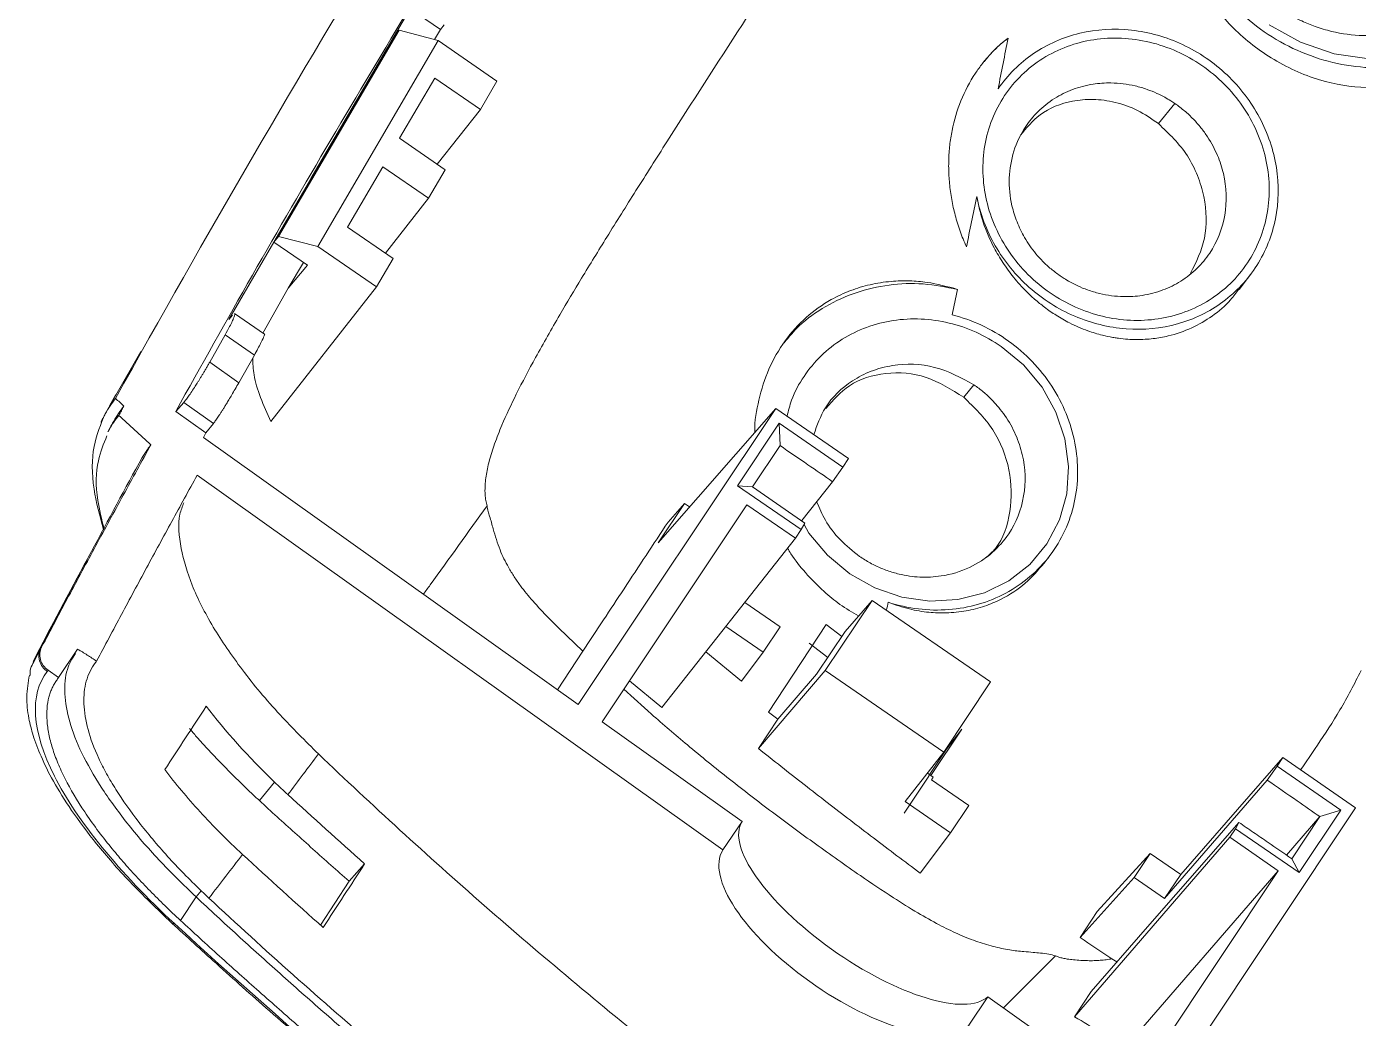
# Model space of a CAD drawing. Header units: inches. Extents: x 1424 to 4050, y 1126 to 1517.
# Drawn here: x 2722.56 to 2744.33, y 1241.37 to 1257.58 of the extents above; entities that cross this region are included whole.
import ezdxf

# ---------------------------------------------------------------- set-up
doc = ezdxf.new("R2010")
doc.units = ezdxf.units.IN
doc.header["$LTSCALE"] = 15

msp = doc.modelspace()

# ---------------------------------------------------------------- linework, layer by layer
at = {"color": 7, "linetype": 'Continuous', "lineweight": 15}
for p, q in [((2728.829, 1257.87), (2727.206, 1255.094)), ((2729.321, 1257.531), (2728.829, 1257.87)), ((2726.675, 1254.148), (2728.647, 1257.521)), ((2728.647, 1257.521), (2728.575, 1257.435)), ((2728.647, 1257.521), (2729.287, 1257.35)), ((2729.223, 1257.367), (2729.321, 1257.531)), ((2729.321, 1257.531), (2729.383, 1257.608)), ((2728.575, 1257.435), (2726.6, 1254.058)), ((2729.287, 1257.35), (2727.32, 1253.986)), ((2729.287, 1257.35), (2730.247, 1256.689)), ((2729.23, 1256.738), (2728.654, 1255.753)), ((2729.975, 1256.225), (2729.23, 1256.738)), ((2729.975, 1256.225), (2730.247, 1256.689)), ((2729.27, 1255.328), (2729.975, 1256.225)), ((2741.057, 1255.994), (2741.327, 1256.322)), ((2728.654, 1255.753), (2729.399, 1255.239)), ((2728.382, 1255.288), (2727.806, 1254.303)), ((2729.128, 1254.775), (2728.382, 1255.288)), ((2729.128, 1254.775), (2729.399, 1255.239)), ((2728.423, 1253.878), (2729.128, 1254.775)), ((2727.806, 1254.303), (2728.552, 1253.79)), ((2726.601, 1254.057), (2725.863, 1252.794)), ((2726.6, 1254.058), (2726.675, 1254.148)), ((2726.6, 1254.058), (2727.147, 1253.681)), ((2727.32, 1253.986), (2726.675, 1254.148)), ((2728.28, 1253.325), (2727.32, 1253.986)), ((2726.836, 1253.302), (2727.083, 1253.725)), ((2727.147, 1253.681), (2726.836, 1253.302)), ((2728.28, 1253.325), (2728.552, 1253.79)), ((2742.38, 1253.283), (2742.565, 1253.528)), ((2726.421, 1252.57), (2726.836, 1253.302)), ((2726.548, 1251.123), (2728.28, 1253.325)), ((2725.863, 1252.794), (2725.925, 1252.862)), ((2726.446, 1252.553), (2725.954, 1252.892)), ((2725.802, 1252.541), (2725.552, 1252.095)), ((2726.281, 1252.211), (2725.802, 1252.541)), ((2724.015, 1251.554), (2724.425, 1252.271)), ((2726.026, 1251.757), (2725.552, 1252.095)), ((2726.026, 1251.757), (2726.281, 1252.211)), ((2737.876, 1251.521), (2738.043, 1251.725)), ((2724.018, 1251.568), (2723.915, 1251.38)), ((2725.126, 1251.437), (2724.996, 1251.291)), ((2725.611, 1251.092), (2725.126, 1251.437)), ((2725.489, 1250.94), (2724.996, 1251.291)), ((2734.802, 1251.34), (2731.574, 1246.5)), ((2734.802, 1251.34), (2732.883, 1249.143)), ((2735.993, 1250.52), (2734.802, 1251.34)), ((2723.971, 1251.11), (2723.886, 1250.957)), ((2723.908, 1250.995), (2723.895, 1250.96)), ((2725.489, 1250.94), (2725.611, 1251.092)), ((2734.177, 1250.076), (2734.858, 1251.098)), ((2734.858, 1251.098), (2735.9, 1250.381)), ((2734.873, 1250.732), (2734.858, 1251.098)), ((2725.448, 1250.866), (2725.489, 1250.94)), ((2731.574, 1246.5), (2725.448, 1250.866)), ((2734.424, 1250.057), (2734.873, 1250.732)), ((2735.9, 1250.381), (2735.733, 1250.142)), ((2735.993, 1250.52), (2735.9, 1250.381)), ((2733.94, 1244.123), (2725.347, 1250.248)), ((2735.733, 1250.142), (2735.231, 1249.506)), ((2735.219, 1249.359), (2734.177, 1250.076)), ((2734.424, 1250.057), (2734.177, 1250.076)), ((2734.424, 1250.057), (2735.281, 1249.465)), ((2731.967, 1246.22), (2734.332, 1249.766)), ((2732.883, 1249.143), (2733.312, 1249.788)), ((2733.312, 1249.788), (2733.043, 1249.481)), ((2733.312, 1249.788), (2733.396, 1249.73)), ((2735.126, 1249.219), (2734.332, 1249.766)), ((2735.281, 1249.465), (2735.219, 1249.359)), ((2735.219, 1249.359), (2735.126, 1249.219)), ((2732.942, 1246.451), (2735.126, 1249.219)), ((2739.191, 1248.812), (2739.287, 1248.939)), ((2734.298, 1248.169), (2734.875, 1247.772)), ((2736.38, 1248.202), (2735.613, 1247.054)), ((2735.937, 1247.695), (2736.38, 1248.202)), ((2736.38, 1248.202), (2738.316, 1246.869)), ((2733.988, 1247.777), (2734.599, 1247.358)), ((2734.875, 1247.772), (2734.599, 1247.358)), ((2735.63, 1247.807), (2734.686, 1246.378)), ((2735.882, 1247.612), (2735.63, 1247.807)), ((2735.653, 1247.269), (2735.35, 1247.503)), ((2735.472, 1246.999), (2735.937, 1247.695)), ((2723.082, 1246.94), (2723.391, 1247.404)), ((2731.65, 1247.373), (2731.237, 1246.74)), ((2733.658, 1247.359), (2734.242, 1246.884)), ((2734.599, 1247.358), (2734.242, 1246.884)), ((2722.911, 1247.059), (2723.082, 1246.94)), ((2735.613, 1247.054), (2734.52, 1245.782)), ((2737.549, 1245.72), (2735.613, 1247.054)), ((2723.082, 1246.94), (2723.076, 1246.933)), ((2732.413, 1246.889), (2732.942, 1246.451)), ((2734.836, 1246.259), (2735.472, 1246.999)), ((2738.316, 1246.869), (2737.549, 1245.72)), ((2734.252, 1244.591), (2731.967, 1246.22)), ((2734.52, 1245.782), (2734.836, 1246.259)), ((2734.686, 1246.378), (2734.836, 1246.259)), ((2737.34, 1245.338), (2737.843, 1246.095)), ((2737.843, 1246.095), (2737.596, 1245.769)), ((2736.917, 1244.916), (2737.549, 1245.72)), ((2741.422, 1243.723), (2743.09, 1245.633)), ((2742.997, 1245.493), (2743.09, 1245.633)), ((2744.281, 1244.812), (2743.09, 1245.633)), ((2737.281, 1245.378), (2737.378, 1245.311)), ((2737.351, 1245.27), (2737.378, 1245.311)), ((2742.833, 1245.266), (2742.997, 1245.493)), ((2742.997, 1245.493), (2744.039, 1244.775)), ((2726.612, 1245.232), (2726.364, 1244.93)), ((2737.96, 1244.85), (2737.351, 1245.27)), ((2742.833, 1245.266), (2741.159, 1243.328)), ((2737.661, 1244.403), (2736.917, 1244.916)), ((2737.661, 1244.403), (2737.96, 1244.85)), ((2740.95, 1239.817), (2744.281, 1244.812)), ((2743.154, 1244.038), (2743.698, 1244.668)), ((2743.698, 1244.668), (2743.238, 1243.981)), ((2744.039, 1244.775), (2743.358, 1243.753)), ((2743.698, 1244.668), (2744.039, 1244.775)), ((2733.94, 1244.123), (2734.252, 1244.591)), ((2742.223, 1244.332), (2742.316, 1244.471)), ((2742.316, 1244.471), (2742.373, 1244.575)), ((2743.358, 1243.753), (2742.316, 1244.471)), ((2737.166, 1243.744), (2737.661, 1244.403)), ((2742.223, 1244.332), (2739.689, 1241.399)), ((2743.017, 1243.785), (2742.223, 1244.332)), ((2740.057, 1243.117), (2740.925, 1244.065)), ((2740.925, 1244.065), (2740.661, 1243.671)), ((2740.925, 1244.065), (2741.422, 1243.723)), ((2728.084, 1243.896), (2727.83, 1243.613)), ((2743.238, 1243.981), (2743.358, 1243.753)), ((2727.83, 1243.613), (2727.362, 1242.897)), ((2740.661, 1243.671), (2739.778, 1242.695)), ((2743.017, 1243.785), (2740.527, 1240.904)), ((2743.017, 1243.785), (2740.557, 1240.097)), ((2741.159, 1243.328), (2740.661, 1243.671)), ((2741.422, 1243.723), (2741.159, 1243.328)), ((2725.072, 1242.973), (2725.328, 1243.356)), ((2725.411, 1243.457), (2725.328, 1243.356)), ((2739.778, 1242.695), (2740.057, 1243.117)), ((2740.38, 1242.294), (2740.297, 1242.345)), ((2738.272, 1241.725), (2737.96, 1241.258)), ((2740.557, 1240.097), (2738.272, 1241.725)), ((2739.96, 1241.813), (2739.689, 1241.399))]:
    msp.add_line(p, q, dxfattribs=at)
at = {"color": 8, "linetype": 'Continuous', "lineweight": 15}
for p, q in [((2723.843, 1251.253), (2724.015, 1251.554)), ((2722.79, 1247.422), (2722.679, 1247.197)), ((2739.377, 1242.392), (2738.525, 1241.545))]:
    msp.add_line(p, q, dxfattribs=at)
at = {"color": 7, "linetype": 'Continuous', "lineweight": 15, "flags": 128}
for points in [[(2746.546, 1257.804), (2746.114, 1257.465), (2745.617, 1257.222), (2745.074, 1257.082), (2744.505, 1257.052), (2743.933, 1257.133), (2743.379, 1257.322), (2742.866, 1257.61)], [(2735.268, 1249.442), (2735.346, 1249.301), (2735.648, 1248.939), (2736.012, 1248.637), (2736.423, 1248.406), (2736.866, 1248.255), (2737.324, 1248.19), (2737.778, 1248.214), (2738.213, 1248.326), (2738.611, 1248.521), (2738.956, 1248.791), (2739.236, 1249.128), (2739.44, 1249.516), (2739.559, 1249.943), (2739.59, 1250.39), (2739.531, 1250.842), (2739.384, 1251.28), (2739.156, 1251.688), (2738.854, 1252.051), (2738.49, 1252.353), (2738.49, 1252.353)], [(2742.373, 1244.575), (2741.805, 1243.926), (2740.882, 1242.869), (2739.96, 1241.813)]]:
    msp.add_lwpolyline(points, dxfattribs=at)
at = {"color": 7, "linetype": 'Continuous', "lineweight": 15}
for centre, radius, start, end in [((2774.266, 1305.726), 73.93, 227.17617, 227.32016), ((2774.292, 1305.757), 74.138, 227.35293, 227.90264)]:
    msp.add_arc(centre, radius, start, end, dxfattribs=at)
for centre, major_axis, ratio, start_param, end_param in [((2736.29, 1243.192), (2.03, -1.411), 0.361879, 3.157896, 6.201889), ((2735.98, 1242.727), (2.032, -1.409), 0.394191, 3.158145, 6.202138)]:
    msp.add_ellipse(centre, major_axis=major_axis, ratio=ratio, start_param=start_param, end_param=end_param, dxfattribs=at)
for points, knots in [([(2744.177, 1281.567), (2742.288, 1279.213), (2740.451, 1276.819), (2736.878, 1271.954), (2735.143, 1269.481), (2731.779, 1264.466), (2730.149, 1261.921), (2726.999, 1256.762), (2725.478, 1254.149), (2724.012, 1251.502)], [0, 0, 0, 0, 0.25, 0.25, 0.5, 0.5, 0.75, 0.75, 1, 1, 1, 1]), ([(2724.996, 1251.291), (2725.412, 1252.034), (2726.662, 1254.264), (2728.824, 1257.934), (2731.515, 1262.275), (2734.313, 1266.546), (2737.304, 1270.903), (2739.432, 1273.783), (2740.55, 1275.296)], [0, 0, 0, 0, 0.089168, 0.267558, 0.445948, 0.624337, 0.802727, 1, 1, 1, 1]), ([(2730.085, 1249.749), (2730.08, 1249.763), (2730.072, 1249.791), (2730.063, 1249.835), (2730.056, 1249.883), (2730.052, 1249.935), (2730.05, 1249.991), (2730.052, 1250.051), (2730.056, 1250.132), (2730.068, 1250.234), (2730.09, 1250.357), (2730.133, 1250.534), (2730.21, 1250.773), (2730.354, 1251.139), (2730.577, 1251.611), (2730.894, 1252.211), (2731.254, 1252.841), (2731.645, 1253.494), (2732.06, 1254.17), (2732.526, 1254.911), (2733.26, 1256.068), (2734.115, 1257.398), (2735.087, 1258.881), (2735.994, 1260.248), (2736.958, 1261.689), (2737.911, 1263.102), (2738.778, 1264.369), (2739.503, 1265.414), (2740.147, 1266.327), (2740.68, 1267.069), (2741.164, 1267.726), (2741.718, 1268.452), (2742.329, 1269.206), (2742.873, 1269.778), (2743.201, 1270.049), (2743.325, 1270.141), (2743.432, 1270.213), (2743.524, 1270.267), (2743.614, 1270.313), (2743.728, 1270.361), (2743.86, 1270.399), (2743.996, 1270.407), (2744.103, 1270.386), (2744.185, 1270.351), (2744.23, 1270.312), (2744.252, 1270.293)], [0, 0, 0, 0, 0.001492, 0.003097, 0.004828, 0.006696, 0.008708, 0.010871, 0.013191, 0.017631, 0.022274, 0.02714, 0.03834, 0.051055, 0.073026, 0.09998, 0.131965, 0.159753, 0.191297, 0.227007, 0.26454, 0.354886, 0.414852, 0.474287, 0.548297, 0.61838, 0.6736, 0.727259, 0.76626, 0.803281, 0.833225, 0.860808, 0.90917, 0.946066, 0.953281, 0.959956, 0.96457, 0.968808, 0.972871, 0.97696, 0.983787, 0.989731, 0.993391, 0.996754, 1, 1, 1, 1]), ([(2742.788, 1257.494), (2742.447, 1257.729), (2742.149, 1258.027), (2741.681, 1258.706), (2741.513, 1259.085), (2741.332, 1259.869), (2741.319, 1260.273), (2741.451, 1261.042), (2741.596, 1261.408), (2742.022, 1262.047), (2742.303, 1262.319), (2742.957, 1262.729), (2743.331, 1262.867), (2744.114, 1262.986), (2744.524, 1262.968), (2745.317, 1262.778), (2745.7, 1262.607), (2746.382, 1262.137), (2746.681, 1261.839), (2747.148, 1261.16), (2747.317, 1260.781), (2747.498, 1259.997), (2747.511, 1259.593), (2747.378, 1258.824), (2747.233, 1258.458), (2746.807, 1257.819), (2746.527, 1257.547), (2745.872, 1257.137), (2745.499, 1256.999), (2744.715, 1256.88), (2744.306, 1256.898), (2743.512, 1257.088), (2743.129, 1257.259), (2742.788, 1257.494)], [0, 0, 0, 0, 0.0625, 0.0625, 0.125, 0.125, 0.1875, 0.1875, 0.25, 0.25, 0.3125, 0.3125, 0.375, 0.375, 0.4375, 0.4375, 0.5, 0.5, 0.5625, 0.5625, 0.625, 0.625, 0.6875, 0.6875, 0.75, 0.75, 0.8125, 0.8125, 0.875, 0.875, 0.9375, 0.9375, 1, 1, 1, 1]), ([(2741.968, 1261.897), (2741.909, 1261.848), (2741.672, 1261.651), (2741.393, 1261.051), (2741.214, 1260.278), (2741.261, 1259.5), (2741.427, 1258.845), (2741.749, 1258.18), (2742.241, 1257.554), (2742.901, 1257.026), (2743.665, 1256.68), (2744.444, 1256.553), (2745.153, 1256.622), (2745.752, 1256.849), (2746.261, 1257.162), (2746.48, 1257.479), (2746.586, 1257.633)], [0, 0, 0, 0, 0.025186, 0.101994, 0.2068, 0.267323, 0.333197, 0.404461, 0.481149, 0.563292, 0.650917, 0.732012, 0.807234, 0.876581, 0.940057, 1, 1, 1, 1]), ([(2743.023, 1257.888), (2743.051, 1257.869), (2743.119, 1257.823), (2743.244, 1257.749), (2743.415, 1257.661), (2743.633, 1257.571), (2743.966, 1257.472), (2744.37, 1257.418), (2744.841, 1257.448), (2745.266, 1257.56), (2745.671, 1257.76), (2746.017, 1258.032), (2746.397, 1258.488), (2746.677, 1259.194), (2746.65, 1259.972), (2746.452, 1260.563), (2746.267, 1260.893), (2746.098, 1261.12), (2745.976, 1261.262), (2745.84, 1261.398), (2745.692, 1261.528), (2745.584, 1261.606), (2745.529, 1261.645)], [0, 0, 0, 0, 0.013099, 0.032192, 0.057271, 0.088327, 0.125359, 0.195063, 0.250425, 0.316278, 0.375493, 0.438278, 0.50055, 0.625557, 0.749331, 0.811282, 0.87437, 0.898244, 0.922738, 0.947861, 0.973614, 1, 1, 1, 1]), ([(2738.438, 1256.563), (2738.593, 1256.788), (2738.789, 1256.983), (2739.243, 1257.291), (2739.5, 1257.404), (2740.045, 1257.534), (2740.332, 1257.551), (2740.904, 1257.488), (2741.188, 1257.408), (2741.719, 1257.159), (2741.966, 1256.991), (2742.393, 1256.585), (2742.574, 1256.349), (2742.848, 1255.835), (2742.942, 1255.558), (2743.03, 1254.996), (2743.025, 1254.711), (2742.917, 1254.167), (2742.814, 1253.908), (2742.522, 1253.446), (2742.333, 1253.244), (2741.893, 1252.919), (2741.64, 1252.796), (2741.102, 1252.646), (2740.816, 1252.619), (2740.245, 1252.661), (2739.959, 1252.732), (2739.42, 1252.962), (2739.168, 1253.122), (2738.727, 1253.513), (2738.538, 1253.743), (2738.246, 1254.248), (2738.142, 1254.523), (2738.088, 1254.803)], [0, 0, 0, 0, 0.0625, 0.0625, 0.125, 0.125, 0.1875, 0.1875, 0.25, 0.25, 0.3125, 0.3125, 0.375, 0.375, 0.4375, 0.4375, 0.5, 0.5, 0.5625, 0.5625, 0.625, 0.625, 0.6875, 0.6875, 0.75, 0.75, 0.8125, 0.8125, 0.875, 0.875, 0.9375, 0.9375, 1, 1, 1, 1]), ([(2737.92, 1253.98), (2737.901, 1254.023), (2737.865, 1254.107), (2737.816, 1254.236), (2737.773, 1254.365), (2737.736, 1254.495), (2737.704, 1254.624), (2737.678, 1254.754), (2737.658, 1254.884), (2737.643, 1255.013), (2737.633, 1255.141), (2737.629, 1255.268), (2737.63, 1255.394), (2737.636, 1255.518), (2737.647, 1255.64), (2737.663, 1255.761), (2737.707, 1256.009), (2737.817, 1256.378), (2738.005, 1256.734), (2738.179, 1256.976), (2738.306, 1257.125), (2738.446, 1257.266), (2738.549, 1257.349), (2738.601, 1257.391)], [0, 0, 0, 0, 0.034792, 0.069369, 0.103731, 0.137882, 0.171821, 0.205552, 0.239076, 0.272394, 0.305509, 0.338423, 0.371137, 0.403654, 0.435975, 0.468102, 0.500038, 0.637397, 0.777545, 0.831732, 0.886866, 0.942953, 1, 1, 1, 1]), ([(2741.768, 1256.942), (2741.508, 1257.121), (2741.216, 1257.252), (2740.612, 1257.396), (2740.3, 1257.41), (2739.703, 1257.319), (2739.419, 1257.215), (2738.92, 1256.902), (2738.706, 1256.695), (2738.382, 1256.208), (2738.271, 1255.929), (2738.17, 1255.343), (2738.18, 1255.036), (2738.318, 1254.438), (2738.446, 1254.149), (2738.802, 1253.632), (2739.03, 1253.405), (2739.55, 1253.047), (2739.842, 1252.917), (2740.446, 1252.772), (2740.758, 1252.758), (2741.355, 1252.849), (2741.64, 1252.954), (2742.138, 1253.266), (2742.352, 1253.474), (2742.676, 1253.96), (2742.787, 1254.239), (2742.888, 1254.825), (2742.878, 1255.133), (2742.74, 1255.73), (2742.612, 1256.019), (2742.256, 1256.536), (2742.028, 1256.763), (2741.768, 1256.942)], [0, 0, 0, 0, 0.0625, 0.0625, 0.125, 0.125, 0.1875, 0.1875, 0.25, 0.25, 0.3125, 0.3125, 0.375, 0.375, 0.4375, 0.4375, 0.5, 0.5, 0.5625, 0.5625, 0.625, 0.625, 0.6875, 0.6875, 0.75, 0.75, 0.8125, 0.8125, 0.875, 0.875, 0.9375, 0.9375, 1, 1, 1, 1]), ([(2738.601, 1257.391), (2738.481, 1257.294), (2738.337, 1257.177), (2738.231, 1257.029), (2738.214, 1257.005)], [0, 0, 0, 0, 0.839743, 1, 1, 1, 1]), ([(2741.327, 1256.322), (2741.304, 1256.337), (2741.251, 1256.372), (2741.154, 1256.429), (2741.026, 1256.493), (2740.865, 1256.558), (2740.615, 1256.631), (2740.316, 1256.668), (2739.968, 1256.644), (2739.654, 1256.562), (2739.347, 1256.409), (2739.087, 1256.203), (2738.852, 1255.917), (2738.677, 1255.552), (2738.601, 1255.106), (2738.639, 1254.709), (2738.741, 1254.383), (2738.846, 1254.166), (2738.955, 1253.995), (2739.056, 1253.864), (2739.171, 1253.737), (2739.302, 1253.615), (2739.4, 1253.544), (2739.45, 1253.507)], [0, 0, 0, 0, 0.014121, 0.033796, 0.058939, 0.08946, 0.125239, 0.196972, 0.250202, 0.314051, 0.375194, 0.440974, 0.500169, 0.583954, 0.666676, 0.749609, 0.799304, 0.849624, 0.87756, 0.90644, 0.936493, 0.967704, 1, 1, 1, 1]), ([(2741.057, 1255.994), (2740.945, 1256.071), (2740.724, 1256.224), (2740.356, 1256.352), (2739.994, 1256.402), (2739.568, 1256.362), (2739.125, 1256.195), (2738.902, 1255.924), (2738.802, 1255.803)], [0, 0, 0, 0, 0.1501981, 0.2978787, 0.441298, 0.5761976, 0.8116503, 1, 1, 1, 1]), ([(2739.45, 1253.507), (2739.472, 1253.493), (2739.524, 1253.457), (2739.621, 1253.4), (2739.748, 1253.335), (2739.91, 1253.269), (2740.157, 1253.195), (2740.459, 1253.156), (2740.81, 1253.178), (2741.129, 1253.261), (2741.434, 1253.412), (2741.694, 1253.616), (2741.977, 1253.958), (2742.187, 1254.485), (2742.17, 1255.003), (2742.08, 1255.326), (2742.024, 1255.477), (2741.952, 1255.629), (2741.862, 1255.78), (2741.755, 1255.928), (2741.63, 1256.07), (2741.488, 1256.204), (2741.381, 1256.282), (2741.327, 1256.322)], [0, 0, 0, 0, 0.013876, 0.033356, 0.05843, 0.089091, 0.125335, 0.195044, 0.250381, 0.315472, 0.37544, 0.43911, 0.500478, 0.624993, 0.749228, 0.776526, 0.805177, 0.835005, 0.865902, 0.897852, 0.930855, 0.964909, 1, 1, 1, 1]), ([(2741.583, 1253.548), (2741.675, 1253.732), (2741.864, 1254.11), (2741.842, 1254.694), (2741.706, 1255.146), (2741.491, 1255.581), (2741.23, 1255.829), (2741.057, 1255.994)], [0, 0, 0, 0, 0.237854, 0.488427, 0.617326, 0.74615, 1, 1, 1, 1]), ([(2737.92, 1253.98), (2737.948, 1254.116), (2738.004, 1254.39), (2738.06, 1254.664), (2738.088, 1254.803)], [0, 0, 0, 0, 0.49354, 1, 1, 1, 1]), ([(2738.088, 1254.803), (2738.119, 1254.662), (2738.182, 1254.374), (2738.34, 1254.013), (2738.515, 1253.715), (2738.69, 1253.474), (2738.868, 1253.276), (2739.04, 1253.116), (2739.202, 1252.985), (2739.392, 1252.854), (2739.627, 1252.72), (2739.881, 1252.611), (2740.119, 1252.539), (2740.269, 1252.507), (2740.349, 1252.494), (2740.381, 1252.489), (2740.499, 1252.472), (2740.697, 1252.459), (2740.967, 1252.474), (2741.272, 1252.528), (2741.602, 1252.641), (2741.945, 1252.843), (2742.206, 1253.059), (2742.329, 1253.228), (2742.372, 1253.288)], [0, 0, 0, 0, 0.072074, 0.147765, 0.193741, 0.24287, 0.29516, 0.325805, 0.360591, 0.399521, 0.442599, 0.498833, 0.542164, 0.572572, 0.579834, 0.585658, 0.590043, 0.643126, 0.692277, 0.737495, 0.813226, 0.884861, 0.959379, 1, 1, 1, 1]), ([(2737.774, 1253.285), (2737.608, 1253.329), (2737.349, 1253.4), (2736.984, 1253.428), (2736.672, 1253.42), (2736.347, 1253.369), (2736.018, 1253.27), (2735.66, 1253.103), (2735.288, 1252.838), (2734.941, 1252.453), (2734.676, 1251.994), (2734.522, 1251.49), (2734.454, 1251.136), (2734.463, 1250.956), (2734.463, 1250.952)], [0, 0, 0, 0, 0.104686, 0.164237, 0.228737, 0.303062, 0.374907, 0.451244, 0.560675, 0.672128, 0.784867, 0.89423, 0.99775, 1, 1, 1, 1]), ([(2737.774, 1253.285), (2737.587, 1253.321), (2737.214, 1253.395), (2736.651, 1253.371), (2736.11, 1253.248), (2735.615, 1253.02), (2735.214, 1252.74), (2735.019, 1252.507), (2734.939, 1252.412)], [0, 0, 0, 0, 0.175653, 0.351307, 0.52696, 0.702614, 0.878267, 1, 1, 1, 1]), ([(2725.961, 1252.887), (2725.961, 1252.887), (2725.967, 1252.892), (2725.962, 1252.871), (2725.955, 1252.845), (2725.94, 1252.807), (2725.918, 1252.759), (2725.875, 1252.672), (2725.828, 1252.588), (2725.802, 1252.541)], [0, 0, 0, 0, 0.000419, 0.168622, 0.344724, 0.417492, 0.551087, 0.74534, 1, 1, 1, 1]), ([(2738.49, 1252.353), (2738.356, 1252.436), (2738.087, 1252.601), (2737.638, 1252.748), (2737.178, 1252.814), (2736.72, 1252.79), (2736.283, 1252.678), (2735.883, 1252.482), (2735.534, 1252.209), (2735.255, 1251.87), (2735.067, 1251.532), (2735.011, 1251.3), (2734.989, 1251.212)], [0, 0, 0, 0, 0.104024, 0.208048, 0.312072, 0.416096, 0.52012, 0.624144, 0.728168, 0.832192, 0.936217, 1, 1, 1, 1]), ([(2737.685, 1252.869), (2738.013, 1252.787), (2738.329, 1252.64), (2738.887, 1252.241), (2739.129, 1251.989), (2739.5, 1251.418), (2739.63, 1251.099), (2739.756, 1250.447), (2739.752, 1250.114), (2739.612, 1249.484), (2739.476, 1249.189), (2739.093, 1248.682), (2738.846, 1248.472), (2738.28, 1248.169), (2737.961, 1248.077), (2737.303, 1248.026), (2736.964, 1248.067), (2736.641, 1248.171)], [0, 0, 0, 0, 0.125, 0.125, 0.25, 0.25, 0.375, 0.375, 0.5, 0.5, 0.625, 0.625, 0.75, 0.75, 0.875, 0.875, 1, 1, 1, 1]), ([(2726.281, 1252.211), (2726.301, 1252.248), (2726.339, 1252.317), (2726.395, 1252.422), (2726.438, 1252.513), (2726.457, 1252.562), (2726.445, 1252.552), (2726.445, 1252.552)], [0, 0, 0, 0, 0.195442, 0.370362, 0.657523, 0.991563, 1, 1, 1, 1]), ([(2725.552, 1252.095), (2725.542, 1252.078), (2725.523, 1252.045), (2725.494, 1251.994), (2725.465, 1251.945), (2725.437, 1251.898), (2725.41, 1251.854), (2725.385, 1251.812), (2725.36, 1251.772), (2725.337, 1251.736), (2725.302, 1251.682), (2725.256, 1251.612), (2725.204, 1251.537), (2725.159, 1251.476), (2725.137, 1251.45), (2725.126, 1251.437)], [0, 0, 0, 0, 0.066263, 0.12987, 0.190821, 0.249117, 0.304759, 0.357746, 0.408079, 0.455761, 0.50079, 0.628679, 0.754486, 0.878247, 1, 1, 1, 1]), ([(2726.548, 1251.123), (2726.431, 1251.389), (2726.265, 1251.769), (2726.257, 1252.074), (2726.255, 1252.166)], [0, 0, 0, 0, 0.702211, 1, 1, 1, 1]), ([(2738.043, 1251.725), (2737.833, 1251.838), (2737.414, 1252.064), (2736.809, 1252.077), (2736.362, 1251.959), (2735.967, 1251.755), (2735.603, 1251.414), (2735.479, 1251.063), (2735.425, 1250.912)], [0, 0, 0, 0, 0.211518, 0.422777, 0.536471, 0.645212, 0.846895, 1, 1, 1, 1]), ([(2737.876, 1251.521), (2737.675, 1251.647), (2737.274, 1251.899), (2736.598, 1251.95), (2736.002, 1251.771), (2735.742, 1251.474), (2735.623, 1251.337)], [0, 0, 0, 0, 0.2615626, 0.522671, 0.7810235, 1, 1, 1, 1]), ([(2725.611, 1251.092), (2725.615, 1251.098), (2725.625, 1251.11), (2725.642, 1251.134), (2725.662, 1251.162), (2725.684, 1251.194), (2725.708, 1251.23), (2725.735, 1251.271), (2725.763, 1251.315), (2725.793, 1251.363), (2725.827, 1251.418), (2725.867, 1251.484), (2725.915, 1251.565), (2725.97, 1251.659), (2726.007, 1251.723), (2726.026, 1251.757)], [0, 0, 0, 0, 0.058814, 0.118698, 0.179655, 0.24169, 0.304807, 0.369009, 0.434299, 0.500682, 0.568997, 0.653097, 0.752974, 0.868614, 1, 1, 1, 1]), ([(2736.173, 1248.921), (2736.202, 1248.902), (2736.259, 1248.864), (2736.348, 1248.813), (2736.439, 1248.766), (2736.532, 1248.725), (2736.626, 1248.688), (2736.722, 1248.657), (2736.898, 1248.61), (2737.163, 1248.572), (2737.559, 1248.592), (2737.972, 1248.717), (2738.347, 1248.963), (2738.681, 1249.344), (2738.9, 1249.896), (2738.881, 1250.475), (2738.733, 1250.917), (2738.59, 1251.172), (2738.448, 1251.359), (2738.33, 1251.489), (2738.196, 1251.614), (2738.095, 1251.687), (2738.043, 1251.725)], [0, 0, 0, 0, 0.018072, 0.036089, 0.054054, 0.071968, 0.089832, 0.107649, 0.125419, 0.186977, 0.250533, 0.339986, 0.423317, 0.500428, 0.625337, 0.749289, 0.810549, 0.874358, 0.903742, 0.934468, 0.966551, 1, 1, 1, 1]), ([(2738.231, 1248.895), (2738.288, 1248.944), (2738.502, 1249.131), (2738.664, 1249.65), (2738.657, 1250.336), (2738.39, 1251.024), (2738.048, 1251.355), (2737.876, 1251.521)], [0, 0, 0, 0, 0.081771, 0.30975, 0.53791, 0.767697, 1, 1, 1, 1]), ([(2723.843, 1251.253), (2723.771, 1251.083), (2723.625, 1250.738), (2723.62, 1250.087), (2723.755, 1249.582), (2723.816, 1249.355)], [0, 0, 0, 0, 0.348361, 0.706865, 1, 1, 1, 1]), ([(2723.837, 1251.236), (2723.83, 1251.223), (2723.808, 1251.183), (2723.788, 1251.142), (2723.774, 1251.115)], [0, 0, 0, 0, 0.324935, 1, 1, 1, 1]), ([(2724.065, 1251.225), (2724.037, 1251.189), (2724.009, 1251.152), (2723.983, 1251.114), (2723.957, 1251.075), (2723.931, 1251.036), (2723.908, 1250.995)], [0, 0, 0, 0, 0.000607526, 0.000607526, 0.000607526, 0.001215475, 0.001215475, 0.001215475, 0.001215475]), ([(2724.149, 1251.376), (2724.135, 1251.351), (2724.121, 1251.326), (2724.107, 1251.301), (2724.093, 1251.276), (2724.079, 1251.25), (2724.065, 1251.225)], [0, 0, 0, 0, 0.000154823, 0.000154823, 0.000154823, 0.000309646, 0.000309646, 0.000309646, 0.000309646]), ([(2723.983, 1251.133), (2723.977, 1251.122), (2723.965, 1251.099), (2723.94, 1251.053), (2723.92, 1251.018), (2723.908, 1250.995)], [0, 0, 0, 0, 0.251037, 0.501305, 1, 1, 1, 1]), ([(2723.871, 1250.89), (2723.817, 1250.761), (2723.694, 1250.467), (2723.682, 1249.944), (2723.785, 1249.528), (2723.824, 1249.369)], [0, 0, 0, 0, 0.326466, 0.742537, 1, 1, 1, 1]), ([(2724.591, 1250.746), (2724.44, 1250.472), (2724.138, 1249.923), (2723.69, 1249.097), (2723.245, 1248.269), (2722.951, 1247.716), (2722.804, 1247.439)], [0, 0, 0, 0, 0.2499961, 0.499992, 0.7499919, 1, 1, 1, 1]), ([(2724.448, 1250.539), (2724.461, 1250.561), (2724.475, 1250.583), (2724.489, 1250.605), (2724.504, 1250.627), (2724.518, 1250.648), (2724.533, 1250.669), (2724.552, 1250.695), (2724.571, 1250.721), (2724.591, 1250.746)], [0, 0, 0, 0, 0.000338892, 0.000338892, 0.000338892, 0.000677784, 0.000677784, 0.000677784, 0.001097427, 0.001097427, 0.001097427, 0.001097427]), ([(2735.733, 1250.142), (2735.598, 1250.235), (2735.311, 1250.431), (2735.025, 1250.628), (2734.873, 1250.732)], [0, 0, 0, 0, 0.470954, 1, 1, 1, 1]), ([(2723.703, 1247.209), (2723.838, 1247.463), (2724.109, 1247.972), (2724.518, 1248.732), (2724.93, 1249.492), (2725.208, 1249.996), (2725.347, 1250.248)], [0, 0, 0, 0, 0.250008, 0.500008, 0.750004, 1, 1, 1, 1]), ([(2725.127, 1249.797), (2725.104, 1249.736), (2725.021, 1249.528), (2725.063, 1249.072), (2725.24, 1248.454), (2725.581, 1247.781), (2726.07, 1247.065), (2726.651, 1246.363), (2727.114, 1245.905), (2727.328, 1245.693)], [0, 0, 0, 0, 0.067709, 0.233986, 0.389726, 0.55003, 0.704563, 0.863402, 1, 1, 1, 1]), ([(2731.65, 1247.373), (2731.534, 1247.484), (2731.345, 1247.663), (2731.07, 1247.933), (2730.844, 1248.175), (2730.657, 1248.401), (2730.527, 1248.588), (2730.411, 1248.78), (2730.282, 1249.037), (2730.197, 1249.324), (2730.14, 1249.534), (2730.107, 1249.645), (2730.093, 1249.702), (2730.087, 1249.734), (2730.084, 1249.749)], [0, 0, 0, 0, 0.168276, 0.272321, 0.404, 0.514599, 0.575736, 0.637344, 0.744743, 0.866831, 0.939733, 0.96707, 0.984155, 1, 1, 1, 1]), ([(2735.472, 1249.812), (2735.516, 1249.711), (2735.612, 1249.489), (2735.848, 1249.178), (2736.064, 1249.008), (2736.173, 1248.921)], [0, 0, 0, 0, 0.290267, 0.637245, 1, 1, 1, 1]), ([(2733.043, 1249.481), (2732.803, 1249.118), (2732.338, 1248.415), (2731.875, 1247.712), (2731.65, 1247.373)], [0, 0, 0, 0, 0.516625, 1, 1, 1, 1]), ([(2734.996, 1249.055), (2735.014, 1249.024), (2735.099, 1248.883), (2735.293, 1248.641), (2735.563, 1248.365), (2735.855, 1248.124), (2736.055, 1248.008), (2736.158, 1247.948)], [0, 0, 0, 0, 0.064633, 0.30118, 0.564776, 0.77457, 1, 1, 1, 1]), ([(2723.554, 1248.878), (2723.553, 1248.877), (2723.254, 1248.333), (2722.959, 1247.769), (2722.664, 1247.204)], [0, 0, 0, 0, 0.001076, 1, 1, 1, 1]), ([(2736.641, 1248.171), (2736.756, 1248.131), (2736.975, 1248.054), (2737.295, 1248.003), (2737.607, 1247.991), (2737.914, 1248.023), (2738.215, 1248.1), (2738.545, 1248.24), (2738.89, 1248.461), (2739.092, 1248.697), (2739.191, 1248.812)], [0, 0, 0, 0, 0.123314, 0.234503, 0.333549, 0.449965, 0.560803, 0.666069, 0.837773, 1, 1, 1, 1]), ([(2722.897, 1247.041), (2722.869, 1247.06), (2722.842, 1247.085), (2722.797, 1247.145), (2722.78, 1247.18), (2722.759, 1247.253), (2722.757, 1247.291), (2722.765, 1247.361), (2722.775, 1247.394), (2722.79, 1247.422)], [0, 0, 0, 0, 0.25, 0.25, 0.5, 0.5, 0.75, 0.75, 1, 1, 1, 1]), ([(2722.804, 1247.439), (2722.772, 1247.378), (2722.765, 1247.305), (2722.803, 1247.165), (2722.849, 1247.101), (2722.911, 1247.059)], [0, 0, 0, 0, 0.5, 0.5, 1, 1, 1, 1]), ([(2723.355, 1247.335), (2723.305, 1247.252), (2723.194, 1247.065), (2723.166, 1246.686), (2723.243, 1246.227), (2723.443, 1245.712), (2723.76, 1245.155), (2724.186, 1244.567), (2724.704, 1243.962), (2725.12, 1243.558), (2725.328, 1243.356)], [0, 0, 0, 0, 0.103921, 0.231941, 0.360008, 0.487873, 0.615771, 0.743918, 0.872069, 1, 1, 1, 1]), ([(2723.703, 1247.209), (2723.652, 1247.243), (2723.575, 1247.293), (2723.481, 1247.352), (2723.43, 1247.385), (2723.402, 1247.398), (2723.391, 1247.404)], [0, 0, 0, 0, 0.5001739, 0.7502588, 0.899996, 1, 1, 1, 1]), ([(2722.679, 1247.197), (2722.657, 1247.161), (2722.616, 1247.099), (2722.615, 1247.013), (2722.614, 1246.976)], [0, 0, 0, 0, 0.567269, 1, 1, 1, 1]), ([(2723.684, 1247.186), (2723.615, 1247.095), (2723.566, 1246.993), (2723.503, 1246.768), (2723.49, 1246.645), (2723.505, 1246.246), (2723.585, 1245.95), (2723.776, 1245.538), (2723.819, 1245.454), (2723.913, 1245.283), (2723.964, 1245.197), (2724.129, 1244.936), (2724.255, 1244.757), (2724.537, 1244.393), (2724.694, 1244.205), (2725.033, 1243.832), (2725.216, 1243.645), (2725.411, 1243.457)], [0, 0, 0, 0, 0.125, 0.125, 0.25, 0.25, 0.5, 0.5, 0.5625, 0.5625, 0.625, 0.625, 0.75, 0.75, 0.875, 0.875, 1, 1, 1, 1]), ([(2744.371, 1247.055), (2744.26, 1246.838), (2744.043, 1246.416), (2743.694, 1245.887), (2743.474, 1245.565), (2743.382, 1245.431)], [0, 0, 0, 0, 0.382107, 0.742335, 1, 1, 1, 1]), ([(2722.605, 1246.978), (2722.584, 1246.863), (2722.544, 1246.641), (2722.584, 1246.299), (2722.667, 1245.972), (2722.791, 1245.643), (2722.995, 1245.234), (2723.293, 1244.756), (2723.705, 1244.207), (2724.243, 1243.589), (2724.693, 1243.157), (2724.928, 1242.932)], [0, 0, 0, 0, 0.100508, 0.193021, 0.265752, 0.356705, 0.45961, 0.575442, 0.704146, 0.845681, 1, 1, 1, 1]), ([(2724.975, 1242.921), (2724.074, 1243.751), (2723.381, 1244.602), (2722.644, 1246.06), (2722.601, 1246.666), (2722.897, 1247.041)], [0, 0, 0, 0, 0.5, 0.5, 1, 1, 1, 1]), ([(2723.076, 1246.933), (2723.063, 1246.915), (2723.035, 1246.878), (2723, 1246.818), (2722.969, 1246.756), (2722.943, 1246.69), (2722.912, 1246.587), (2722.887, 1246.44), (2722.887, 1246.238), (2722.916, 1246.021), (2722.976, 1245.79), (2723.065, 1245.545), (2723.222, 1245.203), (2723.49, 1244.749), (2723.834, 1244.287), (2724.133, 1243.932), (2724.347, 1243.693), (2724.575, 1243.454), (2724.815, 1243.213), (2724.987, 1243.053), (2725.072, 1242.973)], [0, 0, 0, 0, 0.025083, 0.050182, 0.07532, 0.100522, 0.125809, 0.188386, 0.251148, 0.313669, 0.376169, 0.43866, 0.500924, 0.625086, 0.749676, 0.800005, 0.850027, 0.899915, 0.949847, 1, 1, 1, 1]), ([(2739.377, 1242.392), (2739.341, 1242.403), (2739.259, 1242.428), (2739.136, 1242.439), (2739, 1242.452), (2738.833, 1242.463), (2738.615, 1242.488), (2738.351, 1242.544), (2738.066, 1242.632), (2737.771, 1242.751), (2737.454, 1242.906), (2737.104, 1243.105), (2736.674, 1243.373), (2736.117, 1243.75), (2735.456, 1244.216), (2734.742, 1244.741), (2734.043, 1245.279), (2733.384, 1245.814), (2732.81, 1246.305), (2732.47, 1246.615), (2732.321, 1246.751)], [0, 0, 0, 0, 0.0133889, 0.0304985, 0.0450369, 0.0637896, 0.0921029, 0.125647, 0.1613994, 0.199, 0.2390866, 0.2861289, 0.3412892, 0.4173315, 0.5231228, 0.6263032, 0.7309582, 0.835805, 0.9278944, 1, 1, 1, 1]), ([(2724.818, 1245.436), (2724.93, 1245.608), (2725.043, 1245.781), (2725.156, 1245.954), (2725.269, 1246.127), (2725.382, 1246.3), (2725.495, 1246.474)], [0, 0, 0, 0, 0.001250708, 0.001250708, 0.001250708, 0.002501449, 0.002501449, 0.002501449, 0.002501449]), ([(2725.22, 1246.108), (2725.259, 1246.063), (2725.335, 1245.975), (2725.454, 1245.842), (2725.575, 1245.71), (2725.7, 1245.578), (2725.828, 1245.447), (2725.958, 1245.317), (2726.091, 1245.187), (2726.226, 1245.058), (2726.318, 1244.973), (2726.364, 1244.93)], [0, 0, 0, 0, 0.1133601, 0.2260589, 0.3382162, 0.4499186, 0.5611138, 0.6717117, 0.7816568, 0.8910424, 1, 1, 1, 1]), ([(2734.52, 1245.782), (2734.644, 1245.683), (2734.892, 1245.486), (2735.267, 1245.192), (2735.644, 1244.9), (2736.022, 1244.609), (2736.402, 1244.319), (2736.783, 1244.03), (2737.039, 1243.839), (2737.166, 1243.744)], [0, 0, 0, 0, 0.143165, 0.2862, 0.429121, 0.571945, 0.714689, 0.857368, 1, 1, 1, 1]), ([(2727.328, 1245.693), (2728.201, 1244.86), (2729.104, 1244.035), (2730.973, 1242.401), (2731.933, 1241.596), (2732.919, 1240.803)], [0, 0, 0, 0, 0.5, 0.5, 1, 1, 1, 1]), ([(2726.088, 1244.051), (2725.836, 1244.285), (2725.606, 1244.516), (2725.182, 1244.978), (2724.99, 1245.208), (2724.818, 1245.436)], [0, 0, 0, 0, 0.5, 0.5, 1, 1, 1, 1]), ([(2743.698, 1244.668), (2743.575, 1244.754), (2743.451, 1244.839), (2743.327, 1244.925), (2743.163, 1245.039), (2742.998, 1245.153), (2742.833, 1245.266)], [0, 0, 0, 0, 0.000752694, 0.000752694, 0.000752694, 0.001753615, 0.001753615, 0.001753615, 0.001753615]), ([(2726.364, 1244.93), (2726.46, 1244.842), (2726.652, 1244.666), (2726.943, 1244.402), (2727.237, 1244.139), (2727.532, 1243.876), (2727.73, 1243.701), (2727.83, 1243.613)], [0, 0, 0, 0, 0.199991, 0.399982, 0.599987, 0.799988, 1, 1, 1, 1]), ([(2742.373, 1244.575), (2742.452, 1244.521), (2742.532, 1244.466), (2742.611, 1244.411), (2742.691, 1244.357), (2742.77, 1244.302), (2742.85, 1244.247), (2742.979, 1244.158), (2743.109, 1244.069), (2743.238, 1243.981)], [0, 0, 0, 0, 0.000483051, 0.000483051, 0.000483051, 0.000966102, 0.000966102, 0.000966102, 0.001751534, 0.001751534, 0.001751534, 0.001751534]), ([(2727.406, 1242.857), (2727.519, 1243.031), (2727.744, 1243.376), (2727.971, 1243.723), (2728.084, 1243.896)], [0, 0, 0, 0, 0.502486, 1, 1, 1, 1]), ([(2725.328, 1243.356), (2725.441, 1243.252), (2725.666, 1243.042), (2726.008, 1242.728), (2726.353, 1242.415), (2726.702, 1242.102), (2727.053, 1241.79), (2727.407, 1241.478), (2727.765, 1241.168), (2728.125, 1240.858), (2728.559, 1240.488), (2729.083, 1240.048), (2729.713, 1239.528), (2730.389, 1238.98), (2731.113, 1238.404), (2731.617, 1238.013), (2731.876, 1237.812)], [0, 0, 0, 0, 0.055565, 0.1111263, 0.1666848, 0.222241, 0.2777954, 0.3333486, 0.3889011, 0.4444535, 0.500006, 0.5883607, 0.6825332, 0.7825272, 0.8883475, 1, 1, 1, 1]), ([(2725.539, 1243.337), (2726.441, 1242.496), (2727.377, 1241.663), (2729.316, 1240.009), (2730.313, 1239.194), (2731.339, 1238.39)], [0, 0, 0, 0, 0.5, 0.5, 1, 1, 1, 1]), ([(2724.892, 1242.965), (2725.129, 1242.748), (2725.647, 1242.274), (2726.51, 1241.506), (2727.527, 1240.625), (2728.708, 1239.634), (2729.949, 1238.623), (2730.814, 1237.952), (2731.215, 1237.641)], [0, 0, 0, 0, 0.120312, 0.26252, 0.426608, 0.61255, 0.820355, 1, 1, 1, 1]), ([(2725.072, 1242.973), (2725.178, 1242.876), (2725.39, 1242.681), (2725.71, 1242.39), (2726.033, 1242.1), (2726.359, 1241.81), (2726.687, 1241.52), (2727.018, 1241.231), (2727.352, 1240.943), (2727.688, 1240.655), (2728.117, 1240.291), (2728.641, 1239.852), (2729.264, 1239.338), (2729.895, 1238.828), (2730.532, 1238.32), (2730.962, 1237.984), (2731.178, 1237.816)], [0, 0, 0, 0, 0.055623, 0.11121, 0.166771, 0.222312, 0.277842, 0.333368, 0.388898, 0.444441, 0.500004, 0.600047, 0.700022, 0.799975, 0.899952, 1, 1, 1, 1]), ([(2740.297, 1242.345), (2740.266, 1242.34), (2740.204, 1242.329), (2740.106, 1242.32), (2740.005, 1242.314), (2739.899, 1242.314), (2739.786, 1242.318), (2739.676, 1242.327), (2739.577, 1242.339), (2739.498, 1242.354), (2739.433, 1242.37), (2739.395, 1242.385), (2739.377, 1242.392)], [0, 0, 0, 0, 0.102662, 0.20891, 0.319039, 0.433316, 0.551976, 0.682193, 0.790676, 0.870783, 0.94038, 1, 1, 1, 1])]:
    msp.add_open_spline(points, degree=3, knots=knots, dxfattribs=at)
for points in [[(2738.438, 1256.563), (2738.492, 1256.84), (2738.547, 1257.115), (2738.601, 1257.391)], [(2737.685, 1252.869), (2737.715, 1253.007), (2737.744, 1253.146), (2737.774, 1253.285)], [(2724.012, 1251.502), (2723.95, 1251.424), (2723.894, 1251.341), (2723.843, 1251.253)], [(2723.983, 1251.133), (2724.033, 1251.219), (2724.088, 1251.3), (2724.149, 1251.376)], [(2724.448, 1250.539), (2723.892, 1249.525), (2723.341, 1248.484), (2722.79, 1247.422)], [(2736.614, 1248.042), (2736.623, 1248.085), (2736.632, 1248.128), (2736.641, 1248.171)], [(2722.804, 1247.439), (2722.799, 1247.433), (2722.795, 1247.428), (2722.79, 1247.422)], [(2722.897, 1247.041), (2722.901, 1247.047), (2722.906, 1247.053), (2722.911, 1247.059)], [(2723.703, 1247.209), (2723.697, 1247.201), (2723.691, 1247.193), (2723.685, 1247.186)], [(2725.495, 1246.474), (2725.804, 1246.067), (2726.18, 1245.648), (2726.612, 1245.232)], [(2736.902, 1244.724), (2737.133, 1245.072), (2737.364, 1245.421), (2737.596, 1245.769)], [(2727.328, 1245.693), (2727.161, 1245.47), (2726.995, 1245.249), (2726.829, 1245.028)], [(2726.612, 1245.232), (2726.683, 1245.164), (2726.755, 1245.096), (2726.829, 1245.028)], [(2726.829, 1245.028), (2727.24, 1244.649), (2727.659, 1244.272), (2728.084, 1243.896)], [(2726.088, 1244.051), (2725.905, 1243.812), (2725.722, 1243.574), (2725.539, 1243.337)], [(2727.406, 1242.857), (2726.959, 1243.254), (2726.52, 1243.652), (2726.088, 1244.051)], [(2725.411, 1243.457), (2725.453, 1243.417), (2725.496, 1243.377), (2725.539, 1243.337)], [(2731.118, 1237.738), (2728.946, 1239.422), (2726.883, 1241.164), (2724.975, 1242.921)], [(2739.778, 1242.695), (2739.949, 1242.576), (2740.122, 1242.459), (2740.297, 1242.345)], [(2740.527, 1240.904), (2740.245, 1241.06), (2739.966, 1241.225), (2739.689, 1241.399)]]:
    msp.add_open_spline(points, degree=3, dxfattribs=at)
at = {"color": 8, "linetype": 'Continuous', "lineweight": 15}
for points, knots in [([(2729.044, 1248.303), (2729.081, 1248.354), (2729.427, 1248.829), (2729.775, 1249.315), (2730.085, 1249.749)], [0, 0, 0, 0, 0.107081, 1, 1, 1, 1]), ([(2724.93, 1242.934), (2724.931, 1242.932), (2724.939, 1242.919), (2724.959, 1242.92), (2724.975, 1242.921)], [0, 0, 0, 0, 0.1752803, 1, 1, 1, 1])]:
    msp.add_open_spline(points, degree=3, knots=knots, dxfattribs=at)

doc.saveas('drawing.dxf')
